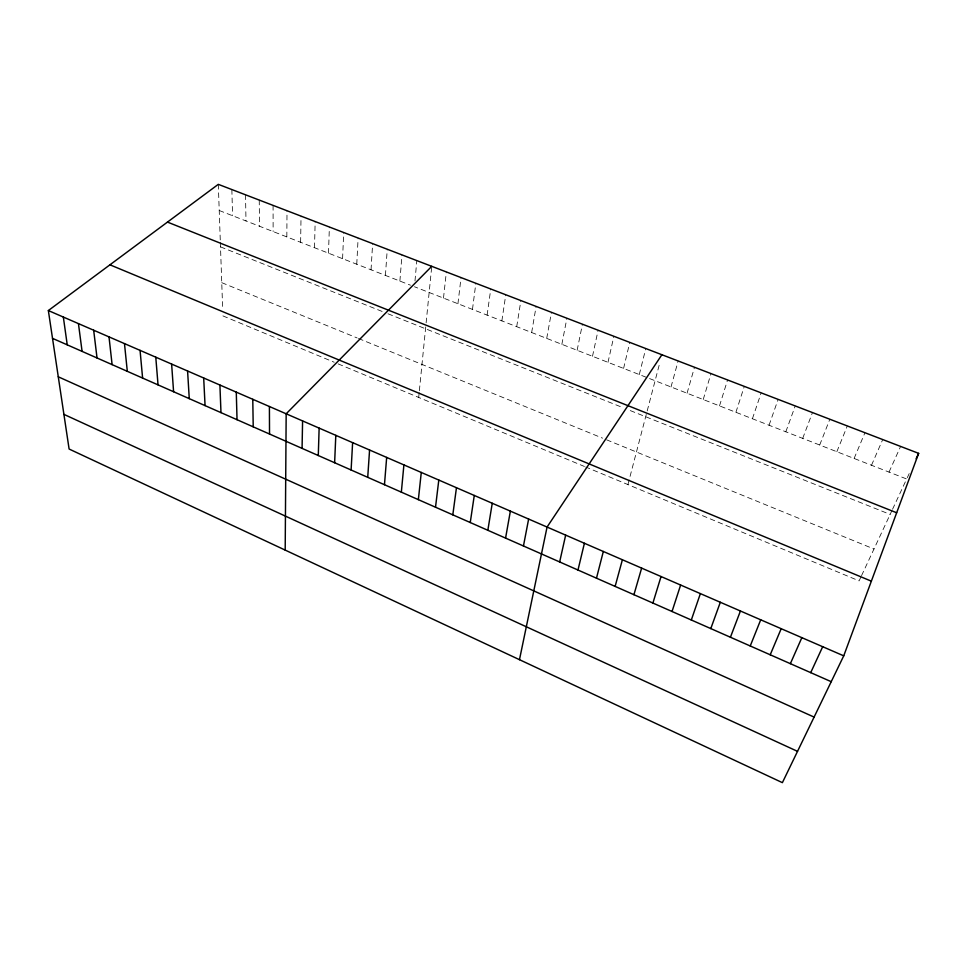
<?xml version="1.0" encoding="UTF-8"?>
<svg xmlns="http://www.w3.org/2000/svg" width="967" height="967" viewBox="0 0 967 967"><rect width="100%" height="100%" fill="white"/><g stroke="black" fill="none" stroke-linecap="round" stroke-linejoin="round"><path stroke-width="0.73" stroke-dasharray="4.83 3.63" d="M286.836 236.903L287.006 210.733M300.628 242.294L301.039 216.112M314.517 247.721L315.157 221.54M328.502 253.185L329.372 227.003M342.584 258.685L343.696 232.503M356.763 264.221L358.116 238.039M371.038 269.793L372.633 243.624M385.422 275.414L387.259 249.232M399.891 281.059L401.982 254.889M414.988 280.938L416.813 260.594M418.687 397.437L419.231 392.022M419.364 390.668L425.976 324.32M426.121 322.833L431.753 266.324M443.49 298.09L446.355 271.932M457.935 303.735L461.054 277.577M472.476 309.404L475.849 283.271M487.114 315.133L490.765 288.988M501.861 320.887L505.765 294.754M516.704 326.689L520.887 300.568M531.657 332.527L536.117 306.418M546.706 338.402L551.444 312.305M561.863 344.325L566.892 318.24M577.13 350.284L582.436 324.211M592.505 356.291L598.102 330.218M607.989 362.335L613.876 336.286M623.582 368.427L629.771 342.391M639.284 374.555L645.775 348.531M627.921 484.588L660.014 361.948M671.025 386.957L678.145 360.969M687.066 393.218L694.499 367.255M703.227 399.528L710.975 373.576M719.508 405.886L727.583 379.958M735.899 412.293L744.312 386.377M752.411 418.747L761.162 392.856M769.055 425.238L778.133 399.371M785.808 431.79L795.237 405.947M802.695 438.377L812.473 412.558M819.702 445.025L829.831 419.231M836.842 451.71L847.322 425.951M854.103 458.455L864.957 432.72M871.497 465.248L882.714 439.55M889.024 472.089L900.615 446.416M860.932 576.961L859.107 580.877L585.736 467.013M861.537 575.655L891.949 510.54M892.553 509.246L906.671 478.991L414.468 286.752M907.312 477.638L909.198 473.588M219.219 210.504L410.492 285.205M220.5 246.863L382.859 311.737M387.997 313.779L623.34 407.808M630.291 410.588L890.136 514.408M221.757 282.666L357.125 337.942M358.491 338.498L602.574 438.16M606.599 439.816L873.987 549.002M222.918 315.895L334.195 362.238M338.124 363.882L584.431 466.469M218.3 184.346L220.295 240.892M220.343 242.391L222.676 309.065M231.862 189.544L232.564 215.714M245.509 194.79L245.993 220.96M259.241 200.072L259.519 226.242M273.081 205.379L273.129 231.548"/><path stroke-width="1.45" d="M285.192 550.102L286.172 413.791L431.753 266.324M302.067 448.386L302.586 420.923M318.288 455.53L319.134 428.103M334.63 462.746L335.803 435.343M351.106 470.01L352.617 442.644M367.726 477.323L369.575 450.006M384.467 484.709L386.667 457.415M401.341 492.155L403.904 464.897M418.36 499.661L421.274 472.44M435.513 507.216L438.8 480.055M452.81 514.843L456.46 487.719M470.252 522.531L474.277 495.455M487.839 530.291L492.251 503.251M505.572 538.111L510.371 511.12M523.449 545.992L528.635 519.049M519.472 659.675L547.068 527.051L661.899 354.732M559.651 561.948L565.659 535.126M577.988 570.034L584.406 543.261M596.482 578.181L603.323 551.468M615.121 586.413L622.397 559.748M633.929 594.705L641.641 568.1M652.894 603.057L661.041 576.537M672.029 611.495L680.635 585.035M691.32 620.004L700.386 593.605M710.793 628.586L720.318 602.26M843.732 655.844L918.65 453.354L218.3 184.346L48.35 310.552L69.104 449.026L782.388 782.654L843.732 655.844L48.35 310.552M730.423 637.241L740.432 610.999M750.235 645.98L760.715 619.799M770.216 654.792L781.191 628.695M790.365 663.676L801.848 637.652M810.709 672.645L822.699 646.705M916.124 458.745L918.65 453.354M167.472 222.096L896.663 512.764M109.948 264.813L871.364 581.167M52.52 338.353L831.233 681.687M58.274 376.792L814.105 717.091M63.907 414.36L797.533 751.359M63.338 317.055L67.243 344.844M78.436 323.619L82.086 351.396M93.666 330.218L97.038 357.983M109.005 336.879L112.112 364.632M124.477 343.599L127.306 371.328M140.058 350.368L142.608 378.073M155.772 357.186L158.044 384.878M171.618 364.063L173.589 391.732M187.586 371.002L189.266 398.646M203.686 377.988L205.064 405.608M219.908 385.035L220.984 412.631M236.274 392.131L237.036 419.714M252.774 399.298L253.221 426.846M269.406 406.515L269.527 434.038"/></g></svg>
